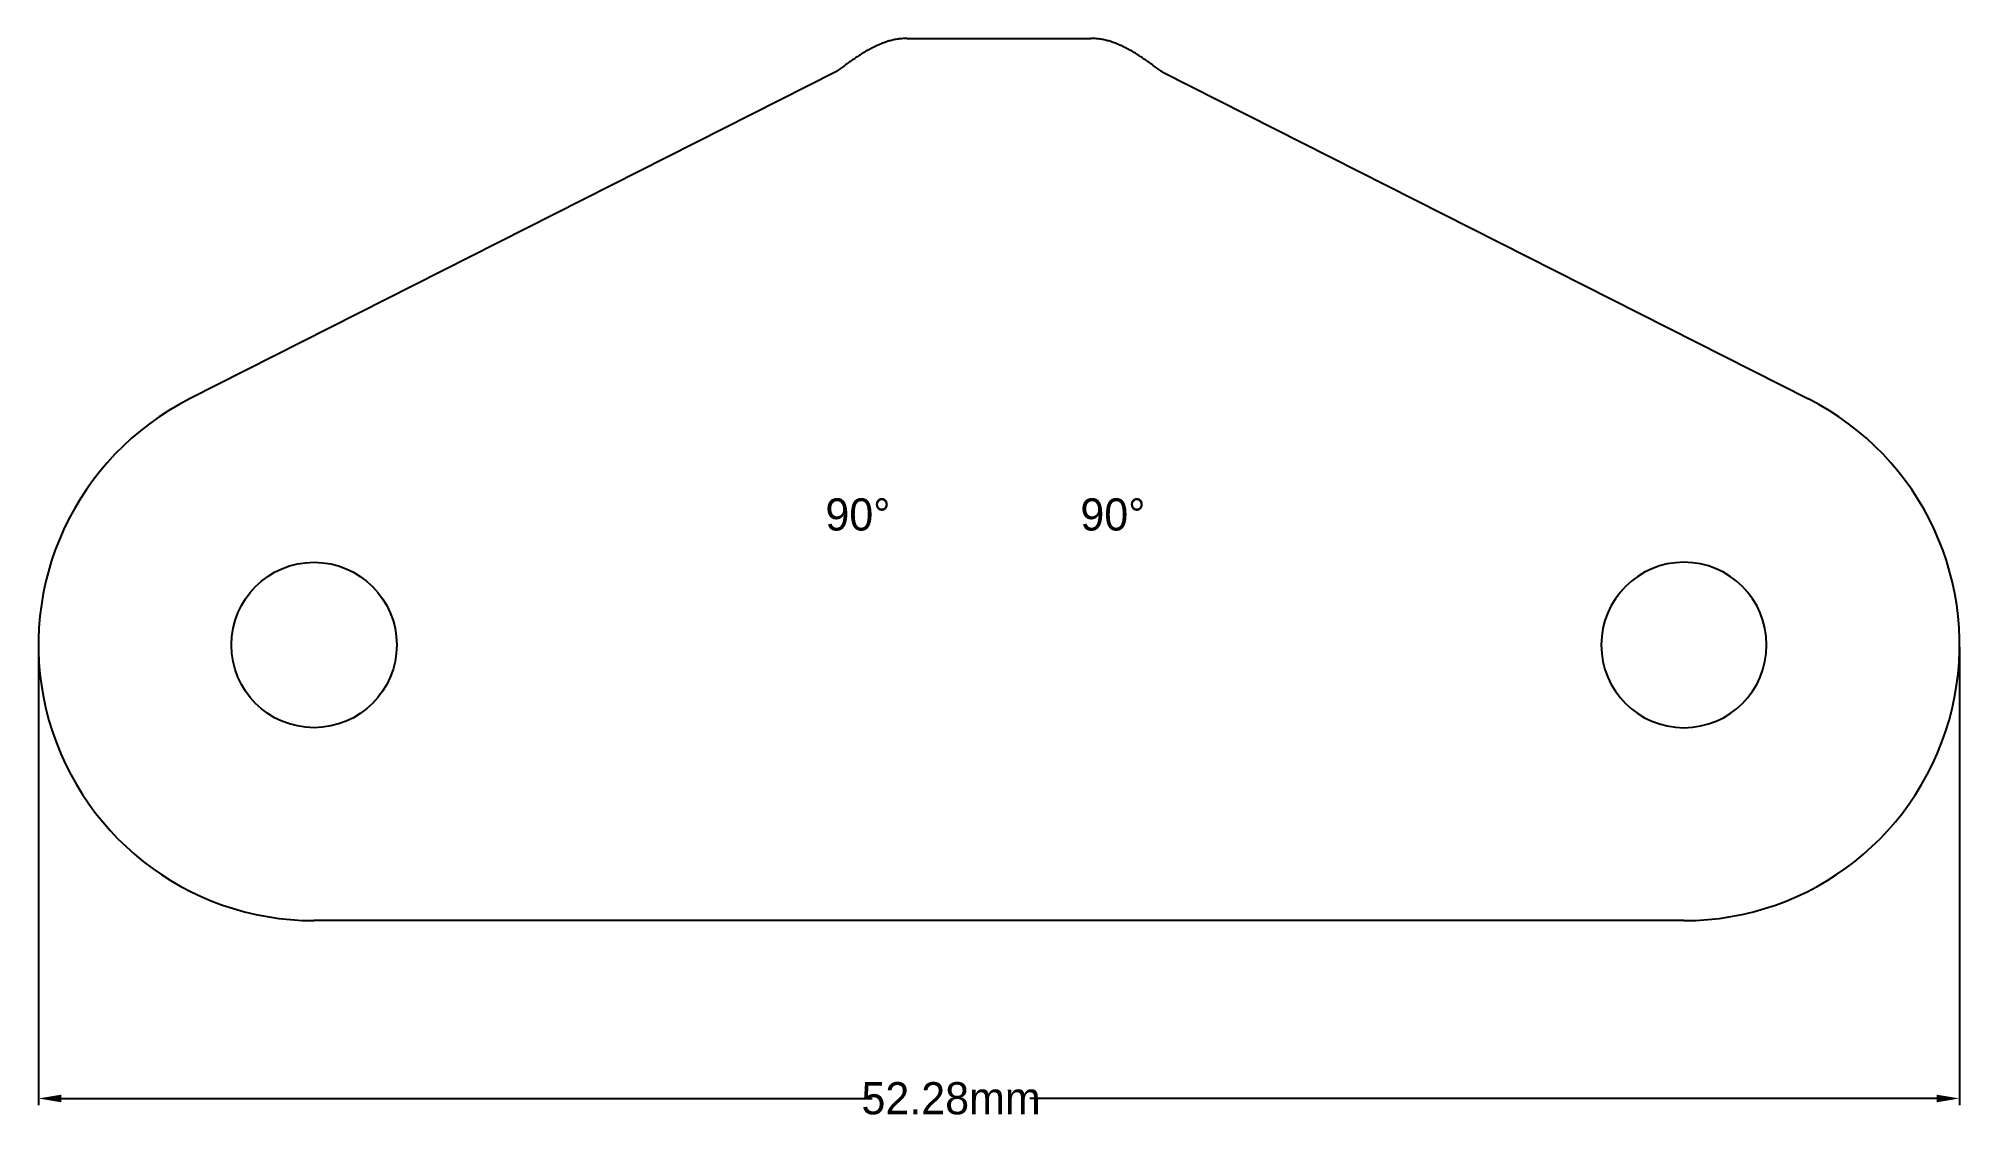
# Model space of a CAD drawing. Header units: millimetres. Extents: x 6.6 to 58.8, y 4.6 to 34.
import ezdxf

# ---------------------------------------------------------------- set-up
doc = ezdxf.new("R2010")
doc.units = ezdxf.units.MM
doc.layers.get('0').update_dxf_attribs({"color": 253, "lineweight": 70, "true_color": 0x8faf8f})
doc.layers.add('Dimensiones de plegado', color=7, linetype='Continuous', lineweight=70)
doc.layers.add('NONE', color=253, linetype='Continuous', lineweight=70, true_color=0x9f8faf)
doc.styles.add('SpaceClaim ASME CB', font='SpaceClaim ASME.ttf')
doc.dimstyles.new('SpaceClaim ASME CB', dxfattribs={"dimtxt": 0.18, "dimasz": 0.18, "dimexe": 0.18, "dimexo": 0.0625, "dimgap": 0.09, "dimtad": 0, "dimtih": 1, "dimtoh": 1, "dimdec": 4, "dimzin": 0, "dimdsep": 46, "dimtxsty": 'SpaceClaim ASME CB', "dimcen": 0.09, "dimadec": 0, "dimazin": 0, "dimtfac": 1, "dimtdec": 4, "dimtofl": 0, "dimtmove": 0, "dimatfit": 3, "dimfxl": 1, "dimtolj": 1, "dimtzin": 0, "dimarcsym": 0})

# ---------------------------------------------------------------- blocks, each defined once
blk = doc.blocks.new('*D1')
at = {"color": 7, "lineweight": -2}
for p, q in [((6.573, 17.461), (6.573, 5.006)), ((58.849, 17.461), (58.849, 5.006)), ((7.198, 5.186), (29.26, 5.186)), ((58.224, 5.186), (33.553, 5.186))]:
    blk.add_line(p, q, dxfattribs=at)
at = {"color": 7}
for points in [[(7.198, 5.29), (7.198, 5.082), (6.573, 5.186)], [(58.224, 5.082), (58.224, 5.29), (58.849, 5.186)]]:
    blk.add_solid(points, dxfattribs=at)
at = {"layer": 'Defpoints', "color": 0}
for p in [(6.573, 17.523), (58.849, 17.523), (58.849, 5.186)]:
    blk.add_point(p, dxfattribs=at)
at = {"color": 7, "lineweight": 35, "insert": (31.407, 5.186), "char_height": 0.875, "attachment_point": 5, "style": 'SpaceClaim ASME CB'}
blk.add_mtext('\\A1;{\\fSpaceClaim ASME CB|b0|i0;52.28mm}', dxfattribs=at)

msp = doc.modelspace()

# ---------------------------------------------------------------- linework, layer by layer
at = {"layer": 'NONE', "color": 198, "lineweight": -3, "true_color": 0x260548}
for p, q in [((30.211, 34.023), (35.211, 34.023)), ((28.273, 33.113), (10.687, 24.216)), ((37.149, 33.113), (54.734, 24.216)), ((51.349, 10.023), (14.073, 10.023))]:
    msp.add_line(p, q, dxfattribs=at)
msp.add_circle((14.073, 17.523), 2.25, dxfattribs=at)
at = {"layer": 'NONE', "color": 198, "lineweight": -3, "true_color": 0x260548, "extrusion": (6.12303e-17, 0, -1)}
msp.add_circle((-51.349, 17.523), 2.25, dxfattribs=at)
at = {"layer": 'NONE', "color": 198, "lineweight": -3, "true_color": 0x260548}
for centre, start, end in [((14.073, 17.523), 116.8359, 270), ((51.349, 17.523), 270, 63.1641)]:
    msp.add_arc(centre, 7.5, start, end, dxfattribs=at)
for points, knots in [([(30.211, 34.023), (30.17, 34.023), (30.089, 34.021), (29.968, 34.007), (29.846, 33.985), (29.725, 33.955), (29.604, 33.917), (29.483, 33.871), (29.362, 33.817), (29.24, 33.757), (29.119, 33.691), (28.998, 33.619), (28.877, 33.542), (28.756, 33.461), (28.635, 33.377), (28.474, 33.261), (28.353, 33.172), (28.273, 33.113)], [0, 0, 0, 0, 0.055609, 0.111506, 0.167964, 0.225227, 0.2835, 0.342936, 0.403639, 0.46566, 0.528995, 0.593594, 0.65936, 0.72616, 0.793827, 0.862167, 1, 1, 1, 1]), ([(37.149, 33.113), (37.068, 33.172), (36.947, 33.261), (36.786, 33.377), (36.665, 33.461), (36.544, 33.542), (36.423, 33.619), (36.302, 33.691), (36.181, 33.757), (36.06, 33.817), (35.939, 33.871), (35.817, 33.917), (35.696, 33.955), (35.575, 33.985), (35.453, 34.007), (35.332, 34.021), (35.251, 34.023), (35.211, 34.023)], [0, 0, 0, 0, 0.137833, 0.206173, 0.27384, 0.34064, 0.406406, 0.471005, 0.53434, 0.596361, 0.657064, 0.7165, 0.774773, 0.832036, 0.888494, 0.944391, 1, 1, 1, 1])]:
    msp.add_open_spline(points, degree=3, knots=knots, dxfattribs=at)

# ---------------------------------------------------------------- texts
at = {"layer": 'Dimensiones de plegado', "char_height": 0.875, "attachment_point": 1, "style": 'SpaceClaim ASME CB'}
for insert in [(27.987, 21.511, 0.4), (34.925, 21.511, 0.4)]:
    msp.add_mtext('{\\fSpaceClaim ASME CB|b0|i0;90°}', dxfattribs=dict(at, insert=insert))

# ---------------------------------------------------------------- dimensions: what is measured, and where the dimension line sits
at = {"color": 7, "lineweight": 35}
dim = msp.add_linear_dim(base=(58.849, 5.186), p1=(6.573, 17.523), p2=(58.849, 17.523), text='{\\fSpaceClaim ASME CB|b0|i0;<>}', dimstyle='SpaceClaim ASME CB', override={"dimtxt": 0.875, "dimasz": 0.625, "dimtad": 0, "dimtih": 1, "dimtoh": 1, "dimdec": 2, "dimlfac": 1, "dimzin": 8, "dimdsep": 46, "dimlunit": 2, "dimpost": 'mm', "dimsah": 1, "dimclrd": 7, "dimclre": 7, "dimclrt": 7, "dimadec": 1, "dimtdec": 2, "dimtix": 1, "dimtzin": 8}, dxfattribs=at)
dim.commit()
dim.dimension.update_dxf_attribs({"geometry": '*D1', "text_midpoint": (31.407, 5.186), "dimtype": 160})

doc.saveas('drawing.dxf')
